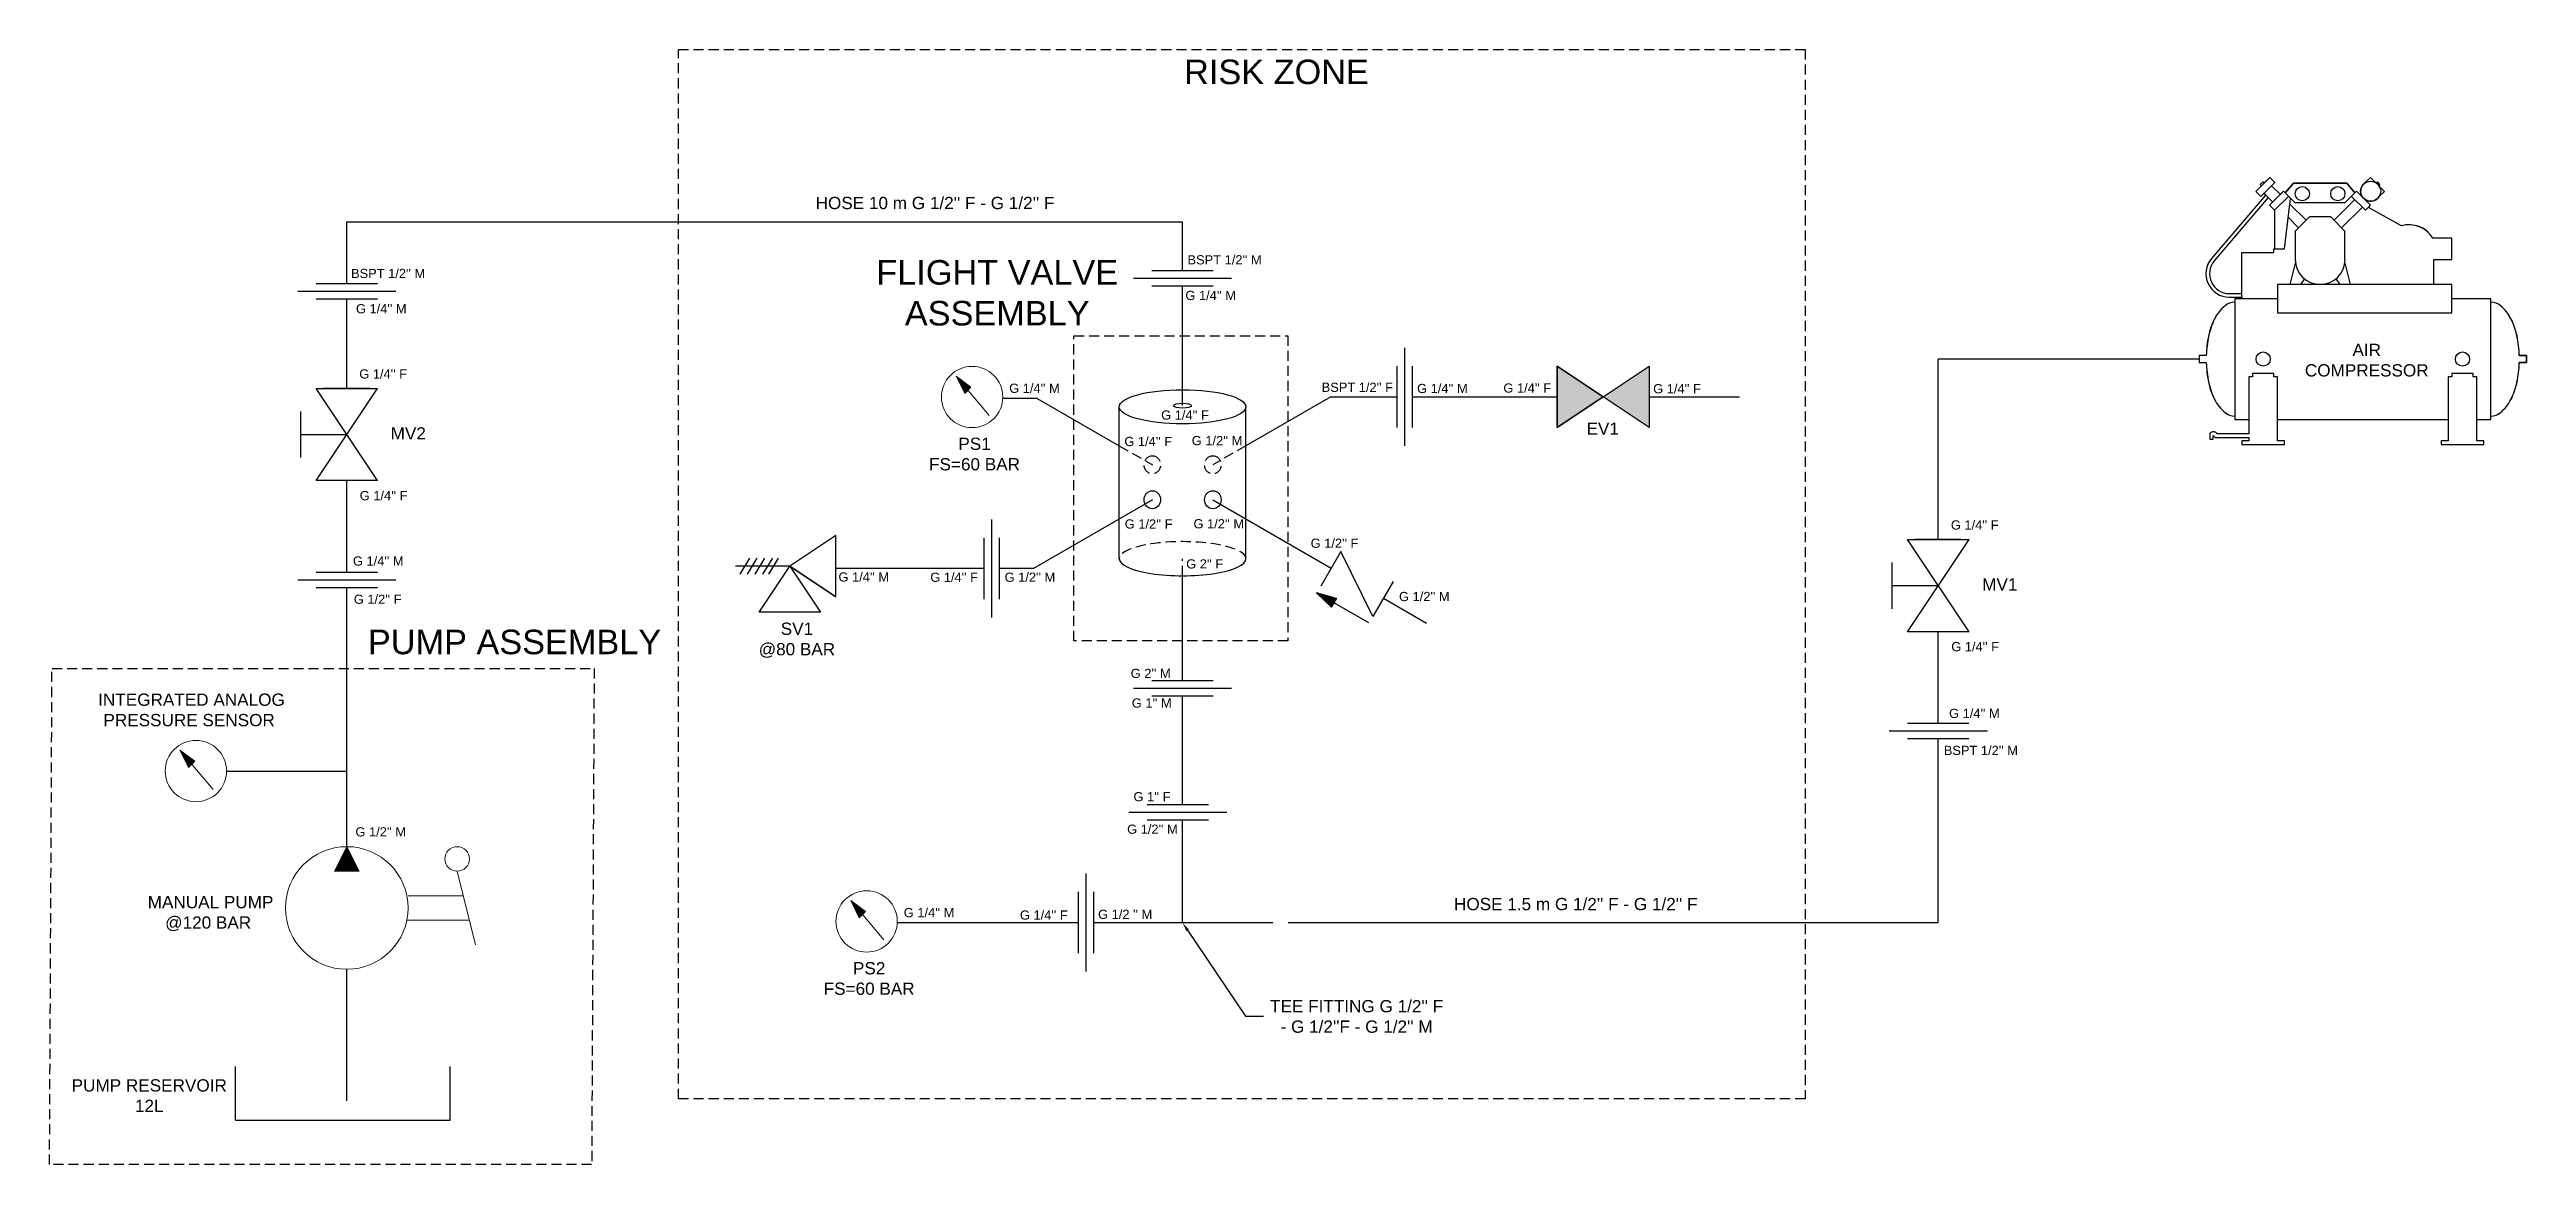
# Model space of a CAD drawing. Header units: inches. Extents: x 77.4 to 126.7, y 66.8 to 89.
import ezdxf
from ezdxf import colors
from ezdxf.entities.mleader import LeaderData, LeaderLine
from ezdxf.enums import TextEntityAlignment as Align
from ezdxf.math import Vec2, Vec3

# ---------------------------------------------------------------- set-up
doc = ezdxf.new("R2010")
doc.units = ezdxf.units.IN
doc.header["$MEASUREMENT"] = 0
doc.linetypes.add('TransientTextAxis', pattern=[0.3, 0.2, -0.1, 0, 0])
doc.layers.add('SYMS', color=7, linetype='Continuous')
doc.layers.add('WIRES', color=7, linetype='Continuous')
doc.styles.add('SIMPLEX', font='SIMPLEX')
doc.styles.add('WD', font='romans.shx')

# ---------------------------------------------------------------- blocks, each defined once
blk = doc.blocks.new('VGVA1_CHECK_VALVE1')
blk.add_hatch(color=256).paths.add_polyline_path([(-0.344, 0.379), (-0.406, 0.129), (-0.281, 0.129)])
at = {"ltscale": 3.2258}
for p, q in [((-0.344, 0.379), (-0.406, 0.129)), ((-0.344, -0.371), (-0.344, 0.379)), ((-0.344, 0.379), (-0.281, 0.129)), ((-0.25, -0.375), (0.25, 0.375)), ((0.25, 0.375), (-0.25, 0.375)), ((-0.281, 0.129), (-0.406, 0.129)), ((0.25, -0.375), (-0.25, -0.375))]:
    blk.add_line(p, q, dxfattribs=at)
at = {"ltscale": 25.4, "flags": 128}
blk.add_lwpolyline([(-0.344, 0.379), (-0.406, 0.129), (-0.281, 0.129)], close=True, dxfattribs=at)
at = {"style": 'WD'}
for tag, p, height in [('X2TERM02', (0, 0.375), 0.005), ('TERM02', (0.013, 0.395), 0.0625), ('RATING1', (0.285, -0.046), 0.125), ('DESC1', (0.285, -0.262), 0.125), ('X8TERM01', (0, -0.375), 0.005), ('TERM01', (0.024, -0.447), 0.0625), ('DESC2', (0.285, -0.446), 0.125), ('DESC3', (0.285, -0.636), 0.125), ('WDTAGALT', (0.285, -0.809), 0.125)]:
    blk.add_attdef(tag, p, '', height=height, dxfattribs=at)
blk.add_attdef('XREF', text='', height=0.0625, rotation=0.0625, dxfattribs=at).set_placement((0.379, 0.352), align=Align.TOP_CENTER)
at = {"style": 'WD', "flags": 1}
for tag, p in [('INST', (-0.432, 0.099)), ('LOC', (-0.432, -0.077)), ('TAG1', (-0.432, -0.266))]:
    blk.add_attdef(tag, text='', height=0.125, dxfattribs=at).set_placement(p, align=Align.RIGHT)
for tag, p in [('WDTYPE', (-0.414, -0.343)), ('FAMILY', (-0.407, -0.379)), ('CAT', (-0.407, -0.423)), ('MFG', (-0.405, -0.454)), ('ASSYCODE', (-0.377, -0.483))]:
    blk.add_attdef(tag, text='', height=0.01, dxfattribs=at).set_placement(p, align=Align.CENTER)
blk = doc.blocks.new('HMT1_PRESSURE_GAUGE')
blk.add_hatch(color=7).paths.add_polyline_path([(-0.13, 0.17), (-0.06, 0.03), (-0.01, 0.08)])
at = {"color": 7, "linetype": 'Continuous', "lineweight": 0, "ltscale": 645.15999}
for p, q in [((-0.13, 0.17), (0.14, -0.15)), ((-0.13, 0.17), (-0.06, 0.03)), ((-0.13, 0.17), (-0.01, 0.08)), ((-0.06, 0.03), (-0.01, 0.08))]:
    blk.add_line(p, q, dxfattribs=at)
at = {"color": 255, "linetype": 'Continuous', "lineweight": 0, "ltscale": 25.4, "flags": 128}
blk.add_lwpolyline([(-0.13, 0.17), (-0.06, 0.03), (-0.01, 0.08)], close=True, dxfattribs=at)
at = {"color": 7, "linetype": 'Continuous', "lineweight": 0, "ltscale": 645.15999}
blk.add_circle((0, 0), 0.25, dxfattribs=at)
at = {"style": 'WD', "width": 0.7}
for tag, p in [('INST', (-0.01, 0.531)), ('LOC', (-0.01, 0.406)), ('TAG1', (-0.01, 0.281)), ('DESC1', (0.021, -0.375)), ('DESC2', (0.021, -0.5)), ('DESC3', (0.021, -0.625)), ('WDTAGALT', (0.021, -0.75))]:
    blk.add_attdef(tag, text='', height=0.0938, dxfattribs=at).set_placement(p, align=Align.CENTER)
blk.add_attdef('TERM01', text='', height=0.0625, dxfattribs=at).set_placement((-0.281, 0.031), align=Align.RIGHT)
at = {"style": 'WD'}
for tag, p, height, flags in [('X4TERM01', (-0.25, 0), 0.005, 1), ('X1TERM02', (0.25, 0), 0.005, 1), ('WDBLKNAM', (-0.052, -0.187), 0.01, 9), ('FAMILY', (-0.052, -0.062), 0.01, 9)]:
    blk.add_attdef(tag, p, '', height=height, dxfattribs=dict(at, flags=flags))
at = {"flags": 1}
blk.add_attdef('WDTYPE', (0.094, 0.094), '', height=0.01, dxfattribs=at)
at = {"style": 'WD', "width": 0.7}
for tag, p, height in [('TERM02', (0.281, 0.031), 0.0625), ('RATING1', (0.281, -0.187), 0.0938)]:
    blk.add_attdef(tag, p, '', height=height, dxfattribs=at)
at = {"style": 'WD'}
blk.add_attdef('XREF', text='', height=0.0625, dxfattribs=at).set_placement((-0.281, -0.156), align=Align.RIGHT)
at = {"linetype": 'Continuous', "style": 'WD', "flags": 9}
for tag, p in [('ASSYCODE', (-0.052, -0.156)), ('CAT', (-0.052, -0.094)), ('MFG', (-0.052, -0.125))]:
    blk.add_attdef(tag, p, '', height=0.01, dxfattribs=at)
blk = doc.blocks.new('VFI1_UNION')
at = {"ltscale": 3.2258}
for p, q in [((-0.4, -0.063), (0.4, -0.063)), ((-0.25, 0), (0.25, 0)), ((-0.25, -0.125), (0.25, -0.125))]:
    blk.add_line(p, q, dxfattribs=at)
at = {"style": 'WD'}
blk.add_attdef('WDTAGALT', text='', height=0.125, dxfattribs=at).set_placement((-0.035, 0.116), align=Align.RIGHT)
for tag, p, height in [('RATING1', (0.136, 0.123), 0.125), ('X2TERM02', (0, 0), 0.005), ('TERM02', (0.008, 0.013), 0.0625), ('DESC1', (-0.937, -0.297), 0.125), ('X8TERM01', (0, -0.125), 0.005), ('TERM01', (0.017, -0.206), 0.0625), ('DESC2', (-0.937, -0.481), 0.125), ('DESC3', (-0.937, -0.671), 0.125)]:
    blk.add_attdef(tag, p, '', height=height, dxfattribs=at)
at = {"style": 'WD', "flags": 1}
for tag, height, p in [('WDTYPE', 0.01, (0.506, -0.167)), ('FAMILY', 0.01, (0.614, -0.146)), ('CAT', 0.01, (0.614, -0.19)), ('INST', 0.125, (0.078, -0.384)), ('MFG', 0.01, (0.615, -0.222)), ('ASSYCODE', 0.01, (0.643, -0.251)), ('LOC', 0.125, (0.054, -0.545)), ('TAG1', 0.125, (0.072, -0.755))]:
    blk.add_attdef(tag, text='', height=height, dxfattribs=at).set_placement(p, align=Align.CENTER)
at = {"style": 'WD'}
blk.add_attdef('XREF', text='', height=0.0625, rotation=0.0625, dxfattribs=at).set_placement((0.597, -0.011), align=Align.TOP_CENTER)
blk = doc.blocks.new('HGVA1_PRESS_RELIEF_VAL2')
at = {"ltscale": 3.2258}
for p, q in [((0.065, 0.404), (-0.067, 0.326)), ((0, 0), (0, 0.442)), ((0.065, 0.344), (-0.067, 0.265)), ((0.065, 0.281), (-0.067, 0.202)), ((0.065, 0.218), (-0.067, 0.139)), ((0.375, -0.25), (0.375, 0.25)), ((0.065, 0.17), (-0.067, 0.091)), ((0.25, -0.375), (0, 0)), ((-0.25, -0.375), (0, 0)), ((0.25, -0.375), (-0.25, -0.375))]:
    blk.add_line(p, q, dxfattribs=at)
at = {"ltscale": 25.4, "flags": 128}
for points in [[(0.375, 0.25), (0, 0), (0.375, -0.25)], [(0, 0), (0.25, -0.375), (-0.25, -0.375)]]:
    blk.add_lwpolyline(points, close=True, dxfattribs=at)
at = {"style": 'WD', "flags": 1}
for tag, p in [('INST', (-0.263, 0.497)), ('LOC', (-0.263, 0.314)), ('TAG1', (-0.262, 0.13))]:
    blk.add_attdef(tag, text='', height=0.125, dxfattribs=at).set_placement(p, align=Align.RIGHT)
at = {"style": 'WD'}
blk.add_attdef('XREF', text='', height=0.0625, rotation=0.0625, dxfattribs=at).set_placement((0.539, 0.301), align=Align.TOP_CENTER)
for tag, p, height in [('X1TERM02', (0.375, 0), 0.005), ('TERM02', (0.409, 0.03), 0.0625), ('RATING1', (0.403, -0.154), 0.125), ('X8TERM01', (0, -0.375), 0.005), ('TERM01', (0.029, -0.455), 0.0625), ('DESC1', (0.403, -0.34), 0.125), ('DESC2', (0.403, -0.524), 0.125), ('DESC3', (0.403, -0.714), 0.125), ('WDTAGALT', (0.403, -0.887), 0.125)]:
    blk.add_attdef(tag, p, '', height=height, dxfattribs=at)
at = {"style": 'WD', "flags": 1}
for tag, p in [('WDTYPE', (-0.321, -0.173)), ('FAMILY', (-0.328, -0.232)), ('CAT', (-0.328, -0.276)), ('MFG', (-0.326, -0.308)), ('ASSYCODE', (-0.298, -0.337))]:
    blk.add_attdef(tag, text='', height=0.01, dxfattribs=at).set_placement(p, align=Align.CENTER)
blk = doc.blocks.new('VGVA1_GATE_VALVE_CLOS')
h = blk.add_hatch(color=256)
h.paths.add_polyline_path([(0, 0), (0.25, 0.375), (-0.25, 0.375)])
h.paths.add_polyline_path([(-0.25, -0.375), (0.25, -0.375), (0, 0)])
h.paths.add_polyline_path([(-0.001, -0.001), (0.039, -0.001), (0.039, 0.006), (-0.001, 0.006)], flags=9)
h.paths.add_polyline_path([(0.062, -0.004), (0.439, -0.004), (0.439, 0.09), (0.062, 0.09)], flags=9)
h.paths.add_polyline_path([(-0.001, 0.374), (0.039, 0.374), (0.039, 0.381), (-0.001, 0.381)], flags=9)
h.paths.add_polyline_path([(-0.001, -0.376), (0.037, -0.376), (0.037, -0.369), (-0.001, -0.369)], flags=9)
at = {"ltscale": 3.2258}
for p, q in [((-0.25, 0.375), (0.25, -0.375)), ((-0.25, -0.375), (0.25, 0.375)), ((0.25, 0.375), (-0.25, 0.375)), ((0.25, -0.375), (-0.25, -0.375))]:
    blk.add_line(p, q, dxfattribs=at)
at = {"ltscale": 25.4, "flags": 128}
for points in [[(0.25, 0.375), (0, 0), (-0.25, 0.375)], [(-0.25, -0.375), (0, 0), (0.25, -0.375)]]:
    blk.add_lwpolyline(points, close=True, dxfattribs=at)
at = {"style": 'WD'}
for tag, p, height in [('TERM03', (0.02, 0.388), 0.0625), ('X2TERM03', (0, 0.375), 0.005), ('X1TERM02', (0, 0), 0.005), ('TERM02', (0.075, 0.012), 0.0625), ('RATING1', (0.274, -0.186), 0.125), ('X8TERM01', (0, -0.375), 0.005), ('TERM01', (0.029, -0.455), 0.0625), ('DESC1', (0.274, -0.403), 0.125), ('DESC2', (0.274, -0.586), 0.125), ('DESC3', (0.274, -0.776), 0.125), ('WDTAGALT', (0.274, -0.944), 0.125)]:
    blk.add_attdef(tag, p, '', height=height, dxfattribs=at)
at = {"style": 'WD', "flags": 1}
for tag, p in [('INST', (-0.294, 0.207)), ('LOC', (-0.294, 0.031)), ('TAG1', (-0.294, -0.159))]:
    blk.add_attdef(tag, text='', height=0.125, dxfattribs=at).set_placement(p, align=Align.RIGHT)
at = {"style": 'WD'}
blk.add_attdef('XREF', text='', height=0.0625, rotation=0.0625, dxfattribs=at).set_placement((0.362, 0.365), align=Align.TOP_CENTER)
at = {"style": 'WD', "flags": 1}
for tag, p in [('FAMILY', (-0.378, -0.346)), ('WDTYPE', (-0.37, -0.287)), ('CAT', (-0.378, -0.391)), ('MFG', (-0.376, -0.422)), ('ASSYCODE', (-0.348, -0.451))]:
    blk.add_attdef(tag, text='', height=0.01, dxfattribs=at).set_placement(p, align=Align.CENTER)
blk = doc.blocks.new('HTK1_RESERVOIR')
for p, q in [((0, -0.469), (0, 0)), ((-0.906, -0.625), (-0.906, -0.188)), ((0.844, -0.625), (0.844, -0.188)), ((-0.906, -0.625), (0.844, -0.625))]:
    blk.add_line(p, q)
at = {"style": 'WD', "width": 0.7}
for tag, p in [('INST', (-0.977, 0.156)), ('LOC', (-0.977, 0)), ('TAG1', (-0.977, -0.156))]:
    blk.add_attdef(tag, text='', height=0.125, dxfattribs=at).set_placement(p, align=Align.RIGHT)
at = {"style": 'WD'}
for tag, p, height, flags in [('X2TERM01', (0, 0), 0.005, 1), ('FAMILY', (-0.571, -0.563), 0.01, 9), ('WDBLKNAM', (-0.573, -0.68), 0.01, 9)]:
    blk.add_attdef(tag, p, '', height=height, dxfattribs=dict(at, flags=flags))
at = {"style": 'WD', "width": 0.7}
for tag, p, height in [('TERM01', (0.012, -0.062), 0.0625), ('RATING1', (0.938, -0.688), 0.125)]:
    blk.add_attdef(tag, p, '', height=height, dxfattribs=at)
at = {"linetype": 'Continuous', "style": 'WD', "flags": 9}
for tag, p in [('CAT', (-0.571, -0.594)), ('ASSYCODE', (-0.571, -0.656)), ('MFG', (-0.571, -0.625))]:
    blk.add_attdef(tag, p, '', height=0.01, dxfattribs=at)
at = {"style": 'WD'}
blk.add_attdef('XREF', text='', height=0.0625, dxfattribs=at).set_placement((-0.938, -0.688), align=Align.RIGHT)
at = {"flags": 1}
blk.add_attdef('WDTYPE', (-0.571, -0.75), '', height=0.01, dxfattribs=at)
at = {"style": 'WD', "width": 0.7}
for tag, p in [('DESC1', (-0.008, -0.844)), ('DESC2', (-0.008, -1)), ('DESC3', (-0.008, -1.188)), ('WDTAGALT', (-0.008, -1.344))]:
    blk.add_attdef(tag, text='', height=0.125, dxfattribs=at).set_placement(p, align=Align.CENTER)
blk = doc.blocks.new('VPM1_LVR_UNI_DIR')
blk.add_hatch(color=7).paths.add_polyline_path([(-0.1, 0.3), (0, 0.5), (0.1, 0.3)])
at = {"color": 7, "linetype": 'Continuous', "lineweight": 0, "ltscale": 645.15999}
for p, q in [((-0.1, 0.3), (0, 0.5)), ((0, 0.5), (0.1, 0.3)), ((-0.1, 0.3), (0.1, 0.3)), ((0.9, 0.3), (1.05, -0.3)), ((0.5, 0.1), (0.95, 0.1)), ((0.49, -0.1), (1, -0.1))]:
    blk.add_line(p, q, dxfattribs=at)
at = {"color": 255, "linetype": 'Continuous', "lineweight": 0, "ltscale": 25.4, "flags": 128}
blk.add_lwpolyline([(-0.1, 0.3), (0, 0.5), (0.1, 0.3)], close=True, dxfattribs=at)
at = {"color": 7, "linetype": 'Continuous', "lineweight": 0, "ltscale": 645.15999}
for centre, radius in [((0, 0), 0.5), ((0.9, 0.4), 0.1)]:
    blk.add_circle(centre, radius, dxfattribs=at)
at = {"style": 'WD', "width": 0.7}
for tag, p, height in [('DESC1', (1.021, 0.625), 0.125), ('TERM01', (0.031, 0.531), 0.0625), ('DESC2', (1.021, 0.469), 0.125), ('DESC3', (1.021, 0.313), 0.125), ('WDTAGALT', (1.021, 0.156), 0.125), ('RATING1', (1.094, -0.25), 0.125), ('TERM02', (0.031, -0.594), 0.0625)]:
    blk.add_attdef(tag, p, '', height=height, dxfattribs=at)
for tag, p in [('INST', (-0.542, 0.469)), ('LOC', (-0.542, 0.313)), ('TAG1', (-0.542, 0.156))]:
    blk.add_attdef(tag, text='', height=0.125, dxfattribs=at).set_placement(p, align=Align.RIGHT)
at = {"style": 'WD'}
for tag, p, height, flags in [('X2TERM01', (0, 0.5), 0.005, 1), ('FAMILY', (-0.042, 0.094), 0.01, 9), ('WDBLKNAM', (-0.043, -0.034), 0.01, 9), ('X8TERM02', (0, -0.5), 0.005, 1)]:
    blk.add_attdef(tag, p, '', height=height, dxfattribs=dict(at, flags=flags))
at = {"linetype": 'Continuous', "style": 'WD', "flags": 9}
for tag, p in [('ASSYCODE', (-0.042, 0)), ('CAT', (-0.042, 0.063)), ('MFG', (-0.042, 0.031))]:
    blk.add_attdef(tag, p, '', height=0.01, dxfattribs=at)
blk.add_attdef('XREF', text='', height=0.0625).set_placement((-0.542, -0.25), align=Align.RIGHT)
at = {"flags": 1}
blk.add_attdef('WDTYPE', (-0.042, -0.094), '', height=0.01, dxfattribs=at)
blk = doc.blocks.new('VGVA1_SCREW_DOWN_VALVE')
for p, q in [((0.25, -0.375), (-0.25, 0.375)), ((-0.25, -0.375), (0.25, 0.375)), ((-0.25, 0.375), (0.25, 0.375)), ((0.187, 0.375), (-0.188, 0.375)), ((-0.375, -0.188), (-0.375, 0.187)), ((-0.375, 0), (0, 0)), ((0.25, -0.375), (-0.25, -0.375)), ((0.187, -0.375), (-0.188, -0.375))]:
    blk.add_line(p, q)
at = {"style": 'WD'}
for tag, p, height in [('TERM02', (0.009, 0.388), 0.0625), ('X2TERM02', (0, 0.375), 0.005), ('RATING1', (0.272, -0.134), 0.125), ('X8TERM01', (0, -0.375), 0.005), ('TERM01', (0.026, -0.447), 0.0625), ('DESC1', (0.272, -0.35), 0.125), ('DESC2', (0.272, -0.534), 0.125), ('DESC3', (0.272, -0.724), 0.125), ('WDTAGALT', (0.272, -0.9), 0.125)]:
    blk.add_attdef(tag, p, '', height=height, dxfattribs=at)
at = {"style": 'WD', "width": 0.7, "flags": 1}
blk.add_attdef('TAG1', text='', height=0.125, dxfattribs=at).set_placement((-0.476, 0.108), align=Align.RIGHT)
at = {"style": 'WD'}
blk.add_attdef('XREF', text='', height=0.0625, rotation=0.0625, dxfattribs=at).set_placement((0.4, 0.326), align=Align.TOP_CENTER)
at = {"style": 'WD', "width": 0.7}
for tag, p in [('INST', (-0.476, -0.068)), ('LOC', (-0.476, -0.235))]:
    blk.add_attdef(tag, text='', height=0.125, dxfattribs=at).set_placement(p, align=Align.RIGHT)
at = {"style": 'WD', "flags": 1}
for tag, p in [('WDTYPE', (-0.168, -0.021)), ('FAMILY', (-0.158, -0.04)), ('CAT', (-0.158, -0.085)), ('MFG', (-0.157, -0.116)), ('ASSYCODE', (-0.129, -0.145))]:
    blk.add_attdef(tag, text='', height=0.01, dxfattribs=at).set_placement(p, align=Align.CENTER)
blk = doc.blocks.new('HC1_AIR_COMPRESSOR')
at = {"ltscale": 3.2258}
for p, q in [((0.498, 1.473), (0.621, 1.596)), ((0.537, 1.535), (0.559, 1.557)), ((0.548, 1.524), (0.537, 1.535)), ((0.665, 1.552), (0.542, 1.429)), ((0.559, 1.557), (0.57, 1.546)), ((0.621, 1.596), (0.665, 1.552)), ((0.714, 1.446), (0.637, 1.524)), ((0.756, 1.46), (0.828, 1.547)), ((0.828, 1.547), (1.297, 1.547)), ((1.297, 1.547), (1.369, 1.46)), ((1.505, 1.596), (1.46, 1.552)), ((1.46, 1.552), (1.462, 1.551)), ((1.548, 1.553), (1.505, 1.596)), ((1.566, 1.557), (1.555, 1.546)), ((1.588, 1.535), (1.566, 1.557)), ((1.577, 1.524), (1.588, 1.535)), ((0.585, 1.443), (0.109, 0.883)), ((0.607, 1.42), (0.133, 0.863)), ((0.542, 1.429), (0.498, 1.473)), ((0.648, 1.38), (0.57, 1.457)), ((0.619, 1.352), (0.742, 1.475)), ((0.663, 1.308), (0.619, 1.352)), ((0.786, 1.43), (0.663, 1.308)), ((0.663, 1.308), (0.663, 0.969)), ((0.742, 1.475), (0.842, 1.375)), ((0.75, 0.969), (0.804, 1.412)), ((0.94, 1.221), (0.798, 1.362)), ((0.842, 1.375), (1.284, 1.375)), ((1.186, 1.221), (1.367, 1.402)), ((1.252, 1.154), (1.434, 1.336)), ((1.284, 1.375), (1.383, 1.475)), ((1.462, 1.308), (1.339, 1.43)), ((1.383, 1.475), (1.506, 1.352)), ((1.411, 1.446), (1.421, 1.456)), ((1.506, 1.352), (1.462, 1.308)), ((1.478, 1.38), (1.487, 1.39)), ((1.777, 1.172), (1.488, 1.333)), ((1.582, 1.43), (1.583, 1.429)), ((1.583, 1.429), (1.628, 1.473)), ((1.628, 1.473), (1.585, 1.516)), ((0.873, 1.154), (0.784, 1.244)), ((0.969, 1.25), (0.844, 1.125)), ((0.844, 1.125), (0.844, 0.875)), ((1.156, 1.25), (0.969, 1.25)), ((1.281, 1.125), (1.156, 1.25)), ((1.281, 0.875), (1.281, 1.125)), ((0.375, 0.531), (0.375, 0.937)), ((0.375, 0.937), (0.656, 0.937)), ((0.656, 0.937), (0.656, 0.969)), ((0.656, 0.969), (0.75, 0.969)), ((2.219, 1.062), (2.054, 1.062)), ((2.063, 0.656), (2.063, 0.875)), ((2.063, 0.875), (2.219, 0.875)), ((2.219, 0.875), (2.219, 1.062)), ((0.688, 0.656), (0.688, 0.406)), ((2.219, 0.656), (0.688, 0.656)), ((0.844, 0.844), (0.797, 0.656)), ((0.922, 0.703), (0.891, 0.656)), ((1.203, 0.703), (1.235, 0.656)), ((1.281, 0.844), (1.328, 0.656)), ((2.219, 0.406), (2.219, 0.656)), ((0.266, 0.576), (0.375, 0.576)), ((0.266, 0.544), (0.375, 0.544)), ((0.688, 0.531), (0.313, 0.531)), ((0.313, 0.531), (0.313, -0.531)), ((2.563, 0.531), (2.219, 0.531)), ((2.563, -0.531), (2.563, 0.531)), ((0.688, 0.406), (2.219, 0.406)), ((0.063, 0.031), (0, 0.031)), ((0, 0.031), (0, -0.031)), ((2.812, 0.031), (2.875, 0.031)), ((2.875, 0.031), (2.875, -0.031)), ((0, -0.031), (0.063, -0.031)), ((0.469, -0.156), (0.438, -0.156)), ((0.438, -0.156), (0.438, -0.656)), ((0.469, -0.125), (0.469, -0.156)), ((0.656, -0.125), (0.469, -0.125)), ((0.656, -0.156), (0.656, -0.125)), ((0.688, -0.156), (0.656, -0.156)), ((0.688, -0.719), (0.688, -0.156)), ((2.219, -0.156), (2.188, -0.156)), ((2.188, -0.156), (2.188, -0.719)), ((2.219, -0.125), (2.219, -0.156)), ((2.406, -0.125), (2.219, -0.125)), ((2.406, -0.156), (2.406, -0.125)), ((2.438, -0.156), (2.406, -0.156)), ((2.438, -0.719), (2.438, -0.156)), ((2.875, -0.031), (2.812, -0.031)), ((0.313, -0.531), (0.438, -0.531)), ((0.688, -0.531), (2.188, -0.531)), ((2.438, -0.531), (2.563, -0.531)), ((0.094, -0.656), (0.094, -0.703)), ((0.094, -0.703), (0.125, -0.703)), ((0.125, -0.703), (0.125, -0.672)), ((0.125, -0.672), (0.141, -0.688)), ((0.141, -0.688), (0.438, -0.688)), ((0.438, -0.656), (0.156, -0.656)), ((0.438, -0.719), (0.375, -0.719)), ((0.375, -0.719), (0.375, -0.75)), ((0.438, -0.688), (0.438, -0.719)), ((0.75, -0.719), (0.688, -0.719)), ((0.75, -0.75), (0.75, -0.719)), ((2.188, -0.719), (2.125, -0.719)), ((2.125, -0.719), (2.125, -0.75)), ((2.125, -0.75), (2.5, -0.75)), ((2.5, -0.719), (2.438, -0.719)), ((2.5, -0.75), (2.5, -0.719))]:
    blk.add_line(p, q, dxfattribs=at)
at = {"ltscale": 25.4, "flags": 128}
blk.add_lwpolyline([(2.792, 0.202, 0.064948), (2.739, 0.354, 0.104203), (2.647, 0.469, 0.174705), (2.563, 0.5), (2.563, 0.531), (2.219, 0.531), (2.219, 0.656), (2.063, 0.656), (2.063, 0.875), (2.219, 0.875), (2.219, 1.062), (2.054, 1.062, 0.339438), (1.777, 1.172), (1.488, 1.333), (1.506, 1.352), (1.478, 1.38), (1.487, 1.39, 0.324447), (1.582, 1.43), (1.583, 1.429), (1.628, 1.473), (1.577, 1.524), (1.588, 1.535), (1.566, 1.557), (1.555, 1.546), (1.505, 1.596), (1.46, 1.552), (1.462, 1.551, 0.324447), (1.421, 1.456), (1.411, 1.446), (1.383, 1.475), (1.369, 1.46), (1.297, 1.547), (0.828, 1.547), (0.756, 1.46), (0.742, 1.475), (0.714, 1.446), (0.637, 1.524), (0.665, 1.552), (0.621, 1.596), (0.57, 1.546), (0.559, 1.557), (0.537, 1.535), (0.548, 1.524), (0.498, 1.473), (0.542, 1.429), (0.57, 1.457), (0.585, 1.443), (0.109, 0.883, 0.639378), (0.266, 0.544), (0.375, 0.544), (0.375, 0.531), (0.313, 0.531), (0.313, 0.5, 0.174705), (0.228, 0.469, 0.104203), (0.136, 0.354, 0.064948), (0.083, 0.202, 0.043245), (0.063, 0.031), (0, 0.031), (0, -0.031), (0.063, -0.031, 0.043245), (0.083, -0.202, 0.064948), (0.136, -0.354, 0.104203), (0.228, -0.469, 0.174705), (0.313, -0.5), (0.313, -0.531), (0.438, -0.531), (0.438, -0.656), (0.156, -0.656, 0.168649), (0.154, -0.651, 0.105215), (0.147, -0.645, 0.067398), (0.138, -0.641, 0.053549), (0.125, -0.64, 0.053549), (0.113, -0.641, 0.067398), (0.103, -0.645, 0.105215), (0.096, -0.651, 0.168649), (0.094, -0.656), (0.094, -0.703), (0.125, -0.703), (0.125, -0.672), (0.141, -0.688), (0.438, -0.688), (0.438, -0.719), (0.375, -0.719), (0.375, -0.75), (0.75, -0.75), (0.75, -0.719), (0.688, -0.719), (0.688, -0.531), (2.188, -0.531), (2.188, -0.719), (2.125, -0.719), (2.125, -0.75), (2.5, -0.75), (2.5, -0.719), (2.438, -0.719), (2.438, -0.531), (2.563, -0.531), (2.563, -0.5, 0.174705), (2.647, -0.469, 0.104203), (2.739, -0.354, 0.064948), (2.792, -0.202, 0.043245), (2.812, -0.031), (2.875, -0.031), (2.875, 0.031), (2.812, 0.031, 0.043245)], format="xyb", close=True, dxfattribs=at)
at = {"ltscale": 3.2258}
for centre, radius in [((1.507, 1.475), 0.0879), ((0.906, 1.453), 0.0625), ((1.219, 1.453), 0.0625), ((0.563, 0), 0.0625), ((2.313, 0), 0.0625)]:
    blk.add_circle(centre, radius, dxfattribs=at)
for centre, radius, start, end in [((1.844, 0.937), 0.244, 30.807, 105.8036), ((0.266, 0.75), 0.206, 139.6241, 270), ((1.063, 0.875), 0.219, 180, 0), ((0.266, 0.75), 0.174, 139.6241, 270), ((0.457, 0.193), 0.359, 129.6393, 153.4349), ((0.313, 0.367), 0.133, 90, 129.6393), ((2.563, 0.367), 0.133, 50.3607, 90), ((2.418, 0.193), 0.359, 26.5651, 50.3607), ((0.69, 0.077), 0.619, 153.4349, 168.2991), ((2.186, 0.077), 0.619, 11.7009, 26.5651), ((1.06, 0), 0.997, 168.2991, 178.204), ((1.816, 0), 0.997, 1.796, 11.7009), ((1.06, 0), 0.997, 181.796, 191.7009), ((0.69, -0.077), 0.619, 191.7009, 206.5651), ((2.186, -0.077), 0.619, 333.4349, 348.2991), ((1.816, 0), 0.997, 348.2991, 358.204), ((0.457, -0.193), 0.359, 206.5651, 230.3607), ((2.418, -0.193), 0.359, 309.6393, 333.4349), ((0.103, -0.656), 0.00906, 141.7088, 180), ((0.114, -0.665), 0.0225, 117.6838, 141.7088), ((0.121, -0.678), 0.0376, 102.2607, 117.6838), ((0.125, -0.699), 0.0594, 90, 102.2607), ((0.125, -0.699), 0.0594, 77.7393, 90), ((0.13, -0.678), 0.0376, 62.3162, 77.7393), ((0.137, -0.665), 0.0225, 38.2912, 62.3162), ((0.147, -0.656), 0.00906, 0, 38.2912), ((0.313, -0.367), 0.133, 230.3607, 270), ((2.563, -0.367), 0.133, 270, 309.6393)]:
    blk.add_arc(centre, radius, start, end, dxfattribs=at)
at = {"style": 'WD'}
blk.add_attdef('XREF', (2.671, 0.574), '', height=0.0625, rotation=0.0625, dxfattribs=at)
for tag, p in [('INST', (1.439, 0.172)), ('LOC', (1.435, -0.001)), ('TAG1', (1.422, -0.199))]:
    blk.add_attdef(tag, text='', height=0.125, dxfattribs=at).set_placement(p, align=Align.CENTER)
blk.add_attdef('TERM01', text='', height=0.0625, dxfattribs=at).set_placement((-0.041, 0.022), align=Align.RIGHT)
for tag, p, height in [('X4TERM01', (0, 0), 0.005), ('X1TERM02', (2.875, 0), 0.005), ('TERM02', (2.884, 0.019), 0.0625), ('RATING1', (2.884, -0.181), 0.125), ('DESC1', (2.884, -0.397), 0.125), ('DESC2', (2.884, -0.581), 0.125), ('DESC3', (2.884, -0.771), 0.125), ('WDTAGALT', (2.893, -0.965), 0.125)]:
    blk.add_attdef(tag, p, '', height=height, dxfattribs=at)
at = {"style": 'WD', "flags": 1}
for tag, p in [('FAMILY', (2.079, -0.218)), ('WDTYPE', (1.945, -0.322)), ('CAT', (2.076, -0.25)), ('MFG', (2.078, -0.285)), ('ASSYCODE', (2.106, -0.32))]:
    blk.add_attdef(tag, text='', height=0.01, dxfattribs=at).set_placement(p, align=Align.CENTER)

msp = doc.modelspace()

# ---------------------------------------------------------------- linework, layer by layer
for p, q in [((83.346, 85.546), (99.963, 85.546)), ((83.346, 84.321), (83.346, 85.546)), ((99.963, 84.58), (99.963, 85.546)), ((99.963, 81.891), (99.963, 84.275)), ((83.346, 82.232), (83.346, 84.016)), ((114.988, 81.01), (114.988, 82.817)), ((120.172, 82.817), (114.988, 82.817)), ((97.072, 82.036), (96.383, 82.036)), ((97.072, 82.036), (98.704, 81.093)), ((98.704, 78.846), (98.704, 81.875)), ((102.908, 82.066), (101.223, 81.093)), ((101.223, 78.846), (101.223, 81.868)), ((102.908, 82.066), (104.23, 82.066)), ((104.534, 82.066), (107.412, 82.066)), ((109.241, 82.066), (111.032, 82.066)), ((114.988, 79.227), (114.988, 81.01)), ((83.346, 78.578), (83.346, 80.4)), ((99.362, 80.019), (96.996, 78.653)), ((100.565, 80.019), (102.918, 78.66)), ((96.019, 78.653), (93.068, 78.653)), ((96.996, 78.653), (96.323, 78.653)), ((99.963, 76.426), (99.963, 78.506)), ((83.346, 73.117), (83.346, 78.273)), ((103.957, 78.06), (104.814, 77.566)), ((114.988, 75.573), (114.988, 77.394)), ((99.963, 73.956), (99.963, 76.121)), ((114.988, 71.603), (114.988, 75.268)), ((99.963, 71.603), (99.963, 73.651)), ((97.894, 71.603), (94.292, 71.603)), ((101.76, 71.603), (98.199, 71.603)), ((114.988, 71.603), (102.065, 71.603))]:
    msp.add_line(p, q)
at = {"linetype": 'TransientTextAxis'}
for p, q in [((98.704, 81.093), (99.362, 80.714)), ((101.223, 81.093), (100.565, 80.714)), ((99.963, 78.506), (99.964, 78.846))]:
    msp.add_line(p, q, dxfattribs=at)
at = {"color": 240, "linetype": 'TransientTextAxis', "true_color": 0xed1f24}
msp.add_lwpolyline([(89.94, 88.976), (112.34, 88.976), (112.34, 68.103), (89.94, 68.103)], close=True, dxfattribs=at)
at = {"color": 30, "linetype": 'TransientTextAxis', "true_color": 0xf8991e}
for points in [[(97.804, 83.282), (102.057, 83.282), (102.057, 77.211), (97.804, 77.211)], [(77.486, 76.664), (88.264, 76.664), (88.215, 66.795), (77.437, 66.795)]]:
    msp.add_lwpolyline(points, close=True, dxfattribs=at)
for centre, major_axis, ratio in [((99.963, 81.868), (-1.259, 0), 0.269859), ((99.963, 81.891), (-0.178, 0), 0.269917), ((99.362, 80.019), (0, 0.18), 0.915912), ((100.565, 80.019), (0, 0.18), 0.915912)]:
    msp.add_ellipse(centre, major_axis=major_axis, ratio=ratio)
at = {"linetype": 'TransientTextAxis'}
for centre in [(99.362, 80.714), (100.565, 80.714)]:
    msp.add_ellipse(centre, major_axis=(0, 0.18), ratio=0.915912, dxfattribs=at)
msp.add_ellipse((99.964, 78.846), major_axis=(1.259, 0), ratio=0.269859, start_param=6.282429, end_param=9.426756, dxfattribs=at)
msp.add_ellipse((99.964, 78.846), major_axis=(-1.259, 0), ratio=0.269859, start_param=6.282429, end_param=9.426756)
at = {"layer": 'WIRES'}
for p, q in [((80.956, 74.622), (83.346, 74.622)), ((83.346, 69.202), (83.346, 70.678))]:
    msp.add_line(p, q, dxfattribs=at)

# ---------------------------------------------------------------- block references
at = {"xscale": -2.438902001164822, "yscale": 2.438902001164822, "zscale": 2.438902001164822, "rotation": 90}
msp.add_blockref('HGVA1_PRESS_RELIEF_VAL2', (92.153, 78.695), dxfattribs=at)
at = {"layer": 'SYMS'}
for name, p, xscale, yscale, zscale in [('HC1_AIR_COMPRESSOR', (120.172, 82.817), 2.263888782651718, 2.263888782651718, 2.263888782651718), ('VFI1_UNION', (83.346, 84.321), 2.438902001164822, 2.438902001164822, 2.438902001164822), ('VFI1_UNION', (99.963, 84.58), 2.438902001164822, 2.438902001164822, 2.438902001164822), ('HMT1_PRESSURE_GAUGE', (95.778, 82.063), 2.438902001164822, 2.438902001164822, 2.438902001164822), ('VGVA1_SCREW_DOWN_VALVE', (83.346, 81.316), 2.443509331734847, 2.443509331734847, 2.443509331734847), ('VGVA1_SCREW_DOWN_VALVE', (114.988, 78.311), 2.443509331734847, 2.443509331734847, 2.443509331734847), ('VFI1_UNION', (83.346, 78.578), 2.438902001164822, 2.438902001164822, 2.438902001164822), ('VFI1_UNION', (99.963, 76.426), 2.438902001164822, 2.438902001164822, 2.438902001164822), ('VFI1_UNION', (114.988, 75.573), 2.438902001164822, 2.438902001164822, 2.438902001164822), ('HMT1_PRESSURE_GAUGE', (80.347, 74.622), 2.438902001164822, 2.438902001164822, 2.438902001164822), ('VFI1_UNION', (99.869, 73.956), 2.438902001164822, 2.438902001164822, 2.438902001164822), ('VPM1_LVR_UNI_DIR', (83.346, 71.898), 2.438902001164822, 2.438902001164822, 2.438902001164822), ('HMT1_PRESSURE_GAUGE', (93.682, 71.63), 2.438902001164822, 2.438902001164822, 2.438902001164822), ('HTK1_RESERVOIR', (83.346, 69.202), 2.438902001164822, 2.438902001164822, 2.438902001164822)]:
    msp.add_blockref(name, p, dxfattribs=dict(at, xscale=xscale, yscale=yscale, zscale=zscale))
for name, p, xscale, yscale, zscale, rotation in [('VFI1_UNION', (104.23, 82.066), 2.438902001164822, 2.438902001164822, 2.438902001164822, 90), ('VGVA1_GATE_VALVE_CLOS', (108.326, 82.066), 2.438902001164822, 2.438902001164822, 2.438902001164822, 90), ('VFI1_UNION', (96.019, 78.653), 2.438902001164822, 2.438902001164822, 2.438902001164822, 90), ('VGVA1_CHECK_VALVE1', (103.428, 78.344), 1.6, 1.6, 2, 59.99999999999999), ('VFI1_UNION', (97.894, 71.607), 2.438902001164822, 2.438902001164822, 2.438902001164822, 90)]:
    msp.add_blockref(name, p, dxfattribs=dict(at, xscale=xscale, yscale=yscale, zscale=zscale, rotation=rotation))

# ---------------------------------------------------------------- texts
at = {"color": 1, "attachment_point": 5, "style": 'SIMPLEX'}
for s, width, heights, insert, char_height in [('{\\fArial|b0|i0|c0|p34;\\C240;\\c2367469;RISK ZONE}', 5.52153, [0], (101.83, 88.528), 0.48778), ("\\A1;{\\fArial|b0|i0|c0|p34;\\C152;\\c12285479;HOSE 10 m G 1/2'' F - G 1/2'' F}", 5.31191, [0.417], (95.041, 85.921), 0.24389), ('{\\fArial|b0|i0|c0|p34;\\C30;\\c2005496;FLIGHT VALVE ASSEMBLY}', 6.69679, [0], (96.278, 84.133), 0.48778), ("\\A1;{\\fArial|b0|i0|c0|p34;\\C85;\\c4766296;BSPT 1/2'' M}", 1.66902, [0], (100.798, 84.791), 0.18292), ("\\A1;{\\fArial|b0|i0|c0|p34;\\C85;\\c4766296;BSPT 1/2'' M}", 1.45611, [0.491], (84.168, 84.52), 0.18292), ("\\A1;{\\fArial|b0|i0|c0|p34;\\C85;\\c4766296;G 1/4'' M}", 1.24657, [0], (84.032, 83.818), 0.18292), ("\\A1;{\\fArial|b0|i0|c0|p34;\\C85;\\c4766296;G 1/4'' M}", 1.24657, [0], (100.522, 84.082), 0.18292), ('\\A1;{\\fArial|b0|i0|c0|p34;\\C152;\\c12285479;AIR\\PCOMPRESSOR}', 3.55539, [0], (123.506, 82.795), 0.24389), ("\\A1;{\\fArial|b0|i0|c0|p34;\\C85;\\c4766296;G 1/4'' F}", 1.24657, [0], (84.07, 82.521), 0.18292), ("\\A1;{\\fArial|b0|i0|c0|p34;\\C85;\\c4766296;G 1/4'' M}", 1.24657, [0], (97.019, 82.236), 0.18292), ("\\A1;{\\fArial|b0|i0|c0|p34;\\C85;\\c4766296;BSPT 1/2'' F}", 1.6886, [0.491], (103.437, 82.255), 0.18292), ("\\A1;{\\fArial|b0|i0|c0|p34;\\C85;\\c4766296;G 1/4'' M}", 1.24657, [0], (105.128, 82.231), 0.18292), ("\\A1;{\\fArial|b0|i0|c0|p34;\\C85;\\c4766296;G 1/4'' F}", 1.24657, [0], (106.816, 82.24), 0.18292), ("\\A1;{\\fArial|b0|i0|c0|p34;\\C85;\\c4766296;G 1/4'' F}", 1.24657, [0], (109.794, 82.227), 0.18292), ("\\A1;{\\fArial|b0|i0|c0|p34;\\C85;\\c4766296;G 1/4'' F}", 1.24657, [0], (100.012, 81.703), 0.18292), ('{\\fArial|b0|i0|c0|p34;\\C152;\\c12285479;MV2}', 1.02483, [0.55], (84.569, 81.34), 0.24389), ('{\\fArial|b0|i0|c0|p34;\\C152;\\c12285479;PS1\\PFS=60 BAR}', 3.62001, [0], (95.827, 80.927), 0.24389), ("\\A1;{\\fArial|b0|i0|c0|p34;\\C85;\\c4766296;G 1/4'' F}", 1.24657, [0], (99.28, 81.177), 0.18292), ("\\A1;{\\fArial|b0|i0|c0|p34;\\C85;\\c4766296;G 1/2'' M}", 1.24657, [0], (100.649, 81.194), 0.18292), ('{\\fArial|b0|i0|c0|p34;\\C152;\\c12285479;EV1}', 3.62001, [0], (108.316, 81.434), 0.24389), ("\\A1;{\\fArial|b0|i0|c0|p34;\\C85;\\c4766296;G 1/4'' F}", 1.24657, [0], (84.079, 80.1), 0.18292), ("\\A1;{\\fArial|b0|i0|c0|p34;\\C85;\\c4766296;G 1/2'' F}", 1.18659, [0], (99.288, 79.536), 0.18292), ("\\A1;{\\fArial|b0|i0|c0|p34;\\C85;\\c4766296;G 1/2'' M}", 1.24657, [0], (100.683, 79.54), 0.18292), ("\\A1;{\\fArial|b0|i0|c0|p34;\\C85;\\c4766296;G 1/4'' F}", 1.24657, [0], (115.712, 79.516), 0.18292), ("\\A1;{\\fArial|b0|i0|c0|p34;\\C85;\\c4766296;G 1/4'' M}", 1.24657, [0], (83.972, 78.799), 0.18292), ("\\A1;{\\fArial|b0|i0|c0|p34;\\C85;\\c4766296;G 2'' F}", 1.24657, [0], (100.403, 78.742), 0.18292), ("\\A1;{\\fArial|b0|i0|c0|p34;\\C85;\\c4766296;G 1/2'' F}", 1.24657, [0], (102.984, 79.153), 0.18292), ("\\A1;{\\fArial|b0|i0|c0|p34;\\C85;\\c4766296;G 1/4'' M}", 1.24657, [0], (93.625, 78.481), 0.18292), ("\\A1;{\\fArial|b0|i0|c0|p34;\\C85;\\c4766296;G 1/4'' F}", 1.24657, [0], (95.421, 78.476), 0.18292), ("\\A1;{\\fArial|b0|i0|c0|p34;\\C85;\\c4766296;G 1/2'' M}", 1.24657, [0], (96.928, 78.477), 0.18292), ('{\\fArial|b0|i0|c0|p34;\\C152;\\c12285479;MV1}', 1.02483, [0.55], (116.21, 78.335), 0.24389), ("\\A1;{\\fArial|b0|i0|c0|p34;\\C85;\\c4766296;G 1/2'' F}", 1.24657, [0], (83.961, 78.039), 0.18292), ("\\A1;{\\fArial|b0|i0|c0|p34;\\C85;\\c4766296;G 1/2'' M}", 1.24657, [0], (104.769, 78.093), 0.18292), ('{\\fArial|b0|i0|c0|p34;\\C30;\\c2005496;PUMP ASSEMBLY}', 6.69679, [0], (86.682, 77.187), 0.48778), ('{\\fArial|b0|i0|c0|p34;\\C152;\\c12285479;SV1\\P@80 BAR}', 3.62001, [0], (92.296, 77.225), 0.24389), ("\\A1;{\\fArial|b0|i0|c0|p34;\\C85;\\c4766296;G 1/4'' F}", 1.24657, [0], (115.72, 77.095), 0.18292), ("\\A1;{\\fArial|b0|i0|c0|p34;\\C85;\\c4766296;G 2'' M}", 1.24657, [0], (99.329, 76.563), 0.18292), ('{\\fArial|b0|i0|c0|p34;\\C152;\\c12285479; INTEGRATED ANALOG PRESSURE SENSOR}', 4.12099, [1.018], (80.212, 75.837), 0.24389), ("\\A1;{\\fArial|b0|i0|c0|p34;\\C85;\\c4766296;G 1'' M}", 1.24657, [0], (99.35, 75.974), 0.18292), ("\\A1;{\\fArial|b0|i0|c0|p34;\\C85;\\c4766296;G 1/4'' M}", 1.24657, [0], (115.705, 75.767), 0.18292), ("\\A1;{\\fArial|b0|i0|c0|p34;\\C85;\\c4766296;BSPT 1/2'' M}", 1.45611, [0.491], (115.834, 75.031), 0.18292), ("\\A1;{\\fArial|b0|i0|c0|p34;\\C85;\\c4766296;G 1'' F}", 1.24657, [0], (99.355, 74.111), 0.18292), ("\\A1;{\\fArial|b0|i0|c0|p34;\\C85;\\c4766296;G 1/2'' M}", 1.24657, [0], (84.022, 73.411), 0.18292), ("\\A1;{\\fArial|b0|i0|c0|p34;\\C85;\\c4766296;G 1/2'' M}", 1.24657, [0], (99.364, 73.464), 0.18292), ('{\\fArial|b0|i0|c0|p34;\\C152;\\c12285479; MANUAL PUMP\\P@120 BAR}', 3.30728, [0.864], (80.591, 71.787), 0.24389), ("\\A1;{\\fArial|b0|i0|c0|p34;\\C85;\\c4766296;G 1/4'' M}", 1.24657, [0], (94.923, 71.804), 0.18292), ("\\A1;{\\fArial|b0|i0|c0|p34;\\C152;\\c12285479;HOSE 1.5 m G 1/2'' F - G 1/2'' F}", 5.31191, [0.417], (107.78, 71.974), 0.24389), ("\\A1;{\\fArial|b0|i0|c0|p34;\\C85;\\c4766296;G 1/4'' F}", 1.24657, [0], (97.204, 71.755), 0.18292), ("\\A1;{\\fArial|b0|i0|c0|p34;\\C85;\\c4766296;G 1/2^I'' M}", 1.24657, [0], (98.822, 71.77), 0.18292), ('{\\fArial|b0|i0|c0|p34;\\C152;\\c12285479;PS2\\PFS=60 BAR}', 3.65671, [0.663], (93.732, 70.494), 0.24389), ("\\A1;{\\fArial|b0|i0|c0|p34;\\C152;\\c12285479;TEE FITTING G 1/2'' F - G 1/2''F - G 1/2'' M   }", 3.55539, [0], (103.423, 69.739), 0.24389), ('{\\fArial|b0|i0|c0|p34;\\C152;\\c12285479;PUMP RESERVOIR 12L}', 3.30728, [0.864], (79.419, 68.165), 0.24389)]:
    msp.add_mtext_dynamic_manual_height_columns(s, width=width, gutter_width=2.439, heights=heights, dxfattribs=dict(at, insert=insert, char_height=char_height))

# ---------------------------------------------------------------- leaders
ml = msp.add_multileader_mtext('Standard')
ml.set_content('', color=256)
ml.set_leader_properties()
ml.build(insert=Vec2(0, 0))
ml.multileader.update_dxf_attribs({"text_right_attachment_type": 6, "dogleg_length": 0.36, "arrow_head_size": 0.18})
ctx = ml.context
ctx.base_point, ctx.char_height, ctx.arrow_head_size, ctx.landing_gap_size, ctx.plane_origin = Vec3(101.573, 69.745), 0.18, 0.18, 0.09, Vec3(100.719, 71.506)
ctx.right_attachment = 6
notes = []
notes.append((ctx, [(0, (1, 1, 0), (101.213, 69.745), (1, 0), 0.36, [(0, [(99.963, 71.603)], 0, [])])]))
ctx.mtext.insert, ctx.mtext.flow_direction = Vec3(101.663, 69.835), 5
for ctx, leaders in notes:
    for number, flags, end, landing, length, lines in leaders:
        leader = LeaderData()
        leader.index, (leader.has_last_leader_line, leader.has_dogleg_vector, leader.attachment_direction) = number, flags
        leader.last_leader_point, leader.dogleg_vector, leader.dogleg_length = Vec3(end), Vec3(landing), length
        for number, points, colour, breaks in lines:
            line = LeaderLine()
            line.index, line.vertices, line.color, line.breaks = number, Vec3.list(points), colors.encode_raw_color(colour), breaks
            leader.lines.append(line)
        ctx.leaders.append(leader)

doc.saveas('drawing.dxf')
